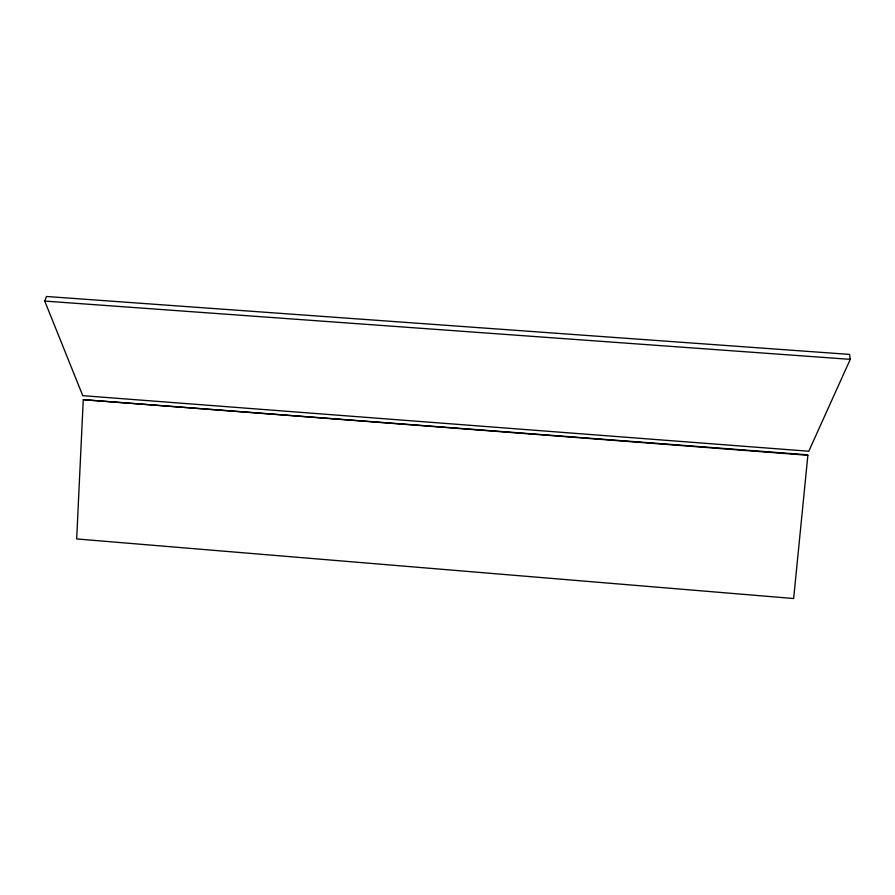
<?xml version="1.0" encoding="UTF-8"?>
<svg xmlns="http://www.w3.org/2000/svg" width="895" height="895" viewBox="0 0 895 895"><rect width="100%" height="100%" fill="white"/><g stroke="black" fill="none" stroke-linecap="round" stroke-linejoin="round"><path stroke-width="1.34" d="M83.257 399.685L76.668 538.947L793.652 598.52L807.872 455.275L806.451 454.738L83.257 399.685L807.872 455.275M637.497 442.566L637.564 441.783M44.75 301.078L46.484 296.48L849.59 354.409L850.25 359.354L808.789 451.237L82.765 395.668L44.75 301.078L850.25 359.354"/></g></svg>
